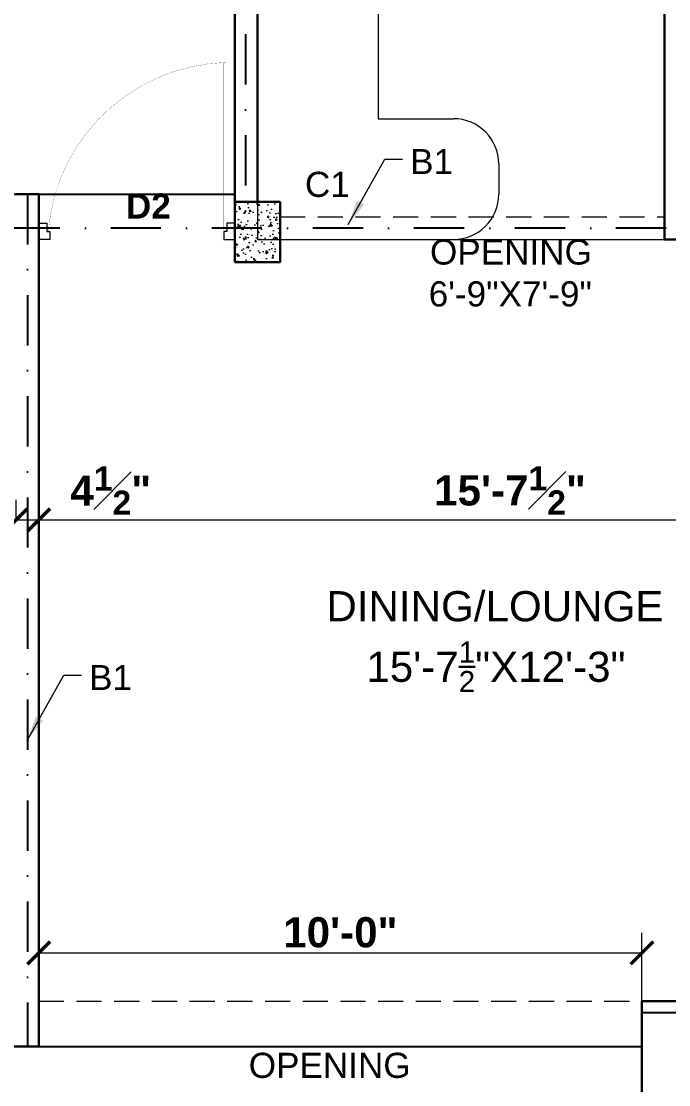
# Model space of a CAD drawing. Header units: feet. Extents: x 12125 to 16886, y -11859 to -10215.
# Drawn here: x 14354.4 to 14483.2, y -11284.6 to -11073.1 of the extents above; entities that cross this region are included whole.
import ezdxf

# ---------------------------------------------------------------- set-up
doc = ezdxf.new("R2010")
doc.units = ezdxf.units.FT
doc.header["$MEASUREMENT"] = 0
doc.header["$PDMODE"] = 2
doc.linetypes.add('DASHDOT', pattern=[1, 0.5, -0.25, 0, -0.25])
doc.linetypes.add('DASHED', pattern=[0.75, 0.5, -0.25])
doc.layers.get('0').update_dxf_attribs({"lineweight": 30})
for name, color, linetype, lineweight in [('BEAM', 3, 'Continuous', 15), ('BLK_1_FLR_2_KITCHEN', 7, 'Continuous', 0), ('DIM 01', 7, 'Continuous', 9), ('DOOR', 32, 'Continuous', 13), ('DOTTED', 15, 'DASHED', 18), ('HATCH', 9, 'Continuous', 20), ('JOINERY TEXT', 193, 'Continuous', 0), ('SANIT_FIXTURES', 13, 'Continuous', 15), ('TEXT', 7, 'Continuous', 30), ('WALL', 10, 'Continuous', 30)]:
    doc.layers.add(name, color=color, linetype=linetype, lineweight=lineweight)
doc.layers.add('BLK_1_FLR_2_REGULAR_ROOM_1', color=1, linetype='Continuous', plot=False)
doc.layers.add('BLK_1_FLR_2_REGULAR_ROOM_3', color=1, linetype='Continuous', plot=False)
doc.styles.add('AR. TEXT 01', font='arialbd.ttf')
doc.styles.add('p.h tex', font='techb___.ttf')
doc.styles.get("Standard").update_dxf_attribs({"font": 'ARIALN.TTF'})
doc.styles.add('TEX02', font='GARA.TTF')
doc.dimstyles.new('DIM 50', dxfattribs={"dimtxt": 6, "dimasz": 3, "dimexe": 6, "dimexo": 4, "dimgap": 0.3125, "dimtad": 1, "dimzin": 3, "dimdsep": 46, "dimlunit": 4, "dimtxsty": 'AR. TEXT 01', "dimblk": 'DOT', "dimcen": 0.09, "dimclrd": 256, "dimclre": 256, "dimclrt": 256, "dimazin": 0, "dimtfac": 0.8, "dimtofl": 0, "dimtmove": 1, "dimatfit": 3, "dimfxl": 6, "dimfxlon": 1, "dimfrac": 1, "dimtolj": 1, "dimtzin": 0, "dimlwd": -1, "dimlwe": -1, "dimarcsym": 1})

# ---------------------------------------------------------------- blocks, each defined once
blk = doc.blocks.new('D4')
for points in [[(-100, 1151), (-48.4, 1151), (-48.4, 1133.3), (0, 1133.3), (0, 1200), (-100, 1200), (-100, 1151)], [(-100, 49), (-48.4, 49), (-48.4, 66.7), (0, 66.7), (0, 0), (-100, 0), (-100, 49)]]:
    blk.add_lwpolyline(points)
at = {"const_width": 1.12}
blk.add_lwpolyline([(-48.4, 1142.1, 0.383411), (-1083.4, 51.8, 0.414214)], format="xyb", dxfattribs=at)
blk.add_lwpolyline([(-1083.4, 51.8), (-58.1, 51.8), (-58.1, 67.5), (-1083.4, 67.5)], dxfattribs=at)
blk = doc.blocks.new('_ArchTick')
at = {"color": 0, "linetype": 'ByBlock', "const_width": 0.15}
blk.add_lwpolyline([(-0.5, -0.5), (0.5, 0.5)], dxfattribs=at)
blk = doc.blocks.new('*D106')
at = {"layer": 'Defpoints', "color": 0, "transparency": 16777216}
for p in [(14545.4, -11164.73), (14545.4, -11172.23), (14357.9, -11177.23)]:
    blk.add_point(p, dxfattribs=at)
at = {"layer": 'DIM 01', "transparency": 16777216}
for p, q in [((14357.9, -11173.23), (14357.9, -11168.23)), ((14545.4, -11168.73), (14545.4, -11176.23)), ((14357.9, -11172.23), (14545.4, -11172.23))]:
    blk.add_line(p, q, dxfattribs=at)
at = {"layer": 'DIM 01', "transparency": 16777216, "xscale": 4.5, "yscale": 4.5, "zscale": 4.5, "rotation": 180}
blk.add_blockref('_ArchTick', (14357.9, -11172.23), dxfattribs=at)
at = {"layer": 'DIM 01', "transparency": 16777216, "xscale": 4.5, "yscale": 4.5, "zscale": 4.5}
blk.add_blockref('_ArchTick', (14545.4, -11172.23), dxfattribs=at)
at = {"layer": 'DIM 01', "transparency": 16777216, "insert": (14451.65, -11166.37), "char_height": 6, "attachment_point": 5, "style": 'AR. TEXT 01'}
blk.add_mtext('\\A1;15\'-7{\\H0.800000x;\\S1#2;}"', dxfattribs=at)
blk = doc.blocks.new('*D123')
at = {"layer": 'Defpoints', "color": 0, "transparency": 16777216}
for p in [(14317.4, -11173.64), (14353.4, -11172.23), (14353.4, -11176.46)]:
    blk.add_point(p, dxfattribs=at)
at = {"layer": 'DIM 01', "transparency": 16777216}
for p, q in [((14317.4, -11169.64), (14317.4, -11168.23)), ((14353.4, -11172.46), (14353.4, -11168.23)), ((14317.4, -11172.23), (14353.4, -11172.23))]:
    blk.add_line(p, q, dxfattribs=at)
at = {"layer": 'DIM 01', "transparency": 16777216, "xscale": 4.5, "yscale": 4.5, "zscale": 4.5, "rotation": 180}
blk.add_blockref('_ArchTick', (14317.4, -11172.23), dxfattribs=at)
at = {"layer": 'DIM 01', "transparency": 16777216, "xscale": 4.5, "yscale": 4.5, "zscale": 4.5}
blk.add_blockref('_ArchTick', (14353.4, -11172.23), dxfattribs=at)
at = {"layer": 'DIM 01', "transparency": 16777216, "insert": (14342.75, -11168.17), "char_height": 6, "attachment_point": 5, "style": 'AR. TEXT 01'}
blk.add_mtext('\\A1;3\'-0"', dxfattribs=at)
blk = doc.blocks.new('*D124')
at = {"layer": 'Defpoints', "color": 0, "transparency": 16777216}
for p in [(14357.9, -11172.23), (14353.4, -11176.46), (14357.9, -11176.46)]:
    blk.add_point(p, dxfattribs=at)
at = {"layer": 'DIM 01', "transparency": 16777216}
for p, q in [((14353.4, -11172.46), (14353.4, -11168.23)), ((14357.9, -11172.46), (14357.9, -11168.23)), ((14353.4, -11172.23), (14357.9, -11172.23)), ((14357.9, -11172.23), (14380.87, -11172.23))]:
    blk.add_line(p, q, dxfattribs=at)
at = {"layer": 'DIM 01', "transparency": 16777216, "xscale": 4.5, "yscale": 4.5, "zscale": 4.5, "rotation": 180}
blk.add_blockref('_ArchTick', (14353.4, -11172.23), dxfattribs=at)
at = {"layer": 'DIM 01', "transparency": 16777216, "xscale": 4.5, "yscale": 4.5, "zscale": 4.5}
blk.add_blockref('_ArchTick', (14357.9, -11172.23), dxfattribs=at)
at = {"layer": 'DIM 01', "transparency": 16777216, "insert": (14372.21, -11166.42), "char_height": 6, "attachment_point": 5, "style": 'AR. TEXT 01'}
blk.add_mtext('\\A1;4{\\H0.800000x;\\S1#2;}"', dxfattribs=at)
blk = doc.blocks.new('_Dot')
at = {"color": 0, "linetype": 'ByBlock', "lineweight": -2}
blk.add_line((-0.5, 0), (-1, 0), dxfattribs=at)
at = {"color": 0, "linetype": 'ByBlock', "const_width": 0.5}
blk.add_lwpolyline([(-0.25, 0, 1), (0.25, 0, 1)], format="xyb", close=True, dxfattribs=at)
blk = doc.blocks.new('erfr')
at = {"layer": 'HATCH', "ltscale": 5}
h = blk.add_hatch(dxfattribs=at)
h.set_pattern_fill('AR-CONC', color=256, scale=0.5)
h.set_pattern_definition([(50, (-129.5326, 557.8983), (3.58630091, -0.313760675), [0.375, -4.125]), (355, (-129.5326, 557.8983), (-0.69375667, 3.76096067), [0.3, -3.3]), (100.4514445, (-129.2338, 557.872), (2.89254423, 3.44719995), [0.31870096, -3.50571056]), (46.1842, (-129.5326, 558.8983), (5.33620665, -0.8275964), [0.5625, -6.1875]), (96.6356355, (-129.088, 558.8293), (4.67330973, 4.870593), [0.4780517, -5.2585688]), (351.184164, (-129.5326, 558.8983), (4.67330973, 4.870593), [0.45, -4.95]), (21, (-129.0326, 558.6483), (2.98453526, -2.01309445), [0.375, -4.125]), (326, (-129.0326, 558.6483), (1.21657666, 3.62575023), [0.3, -3.3]), (71.4514447, (-128.784, 558.4806), (4.20111188, 1.61265576), [0.31870095, -3.50571056]), (37.5, (-129.5326, 557.8983), (0.060799277, 1.664469269), [0, -3.26, 0, -3.35, 0, -3.3125]), (7.5, (-129.5326, 557.8983), (1.315347687, 1.97205856), [0, -1.91, 0, -3.185, 0, -1.2625]), (327.5, (-130.6476, 557.8983), (2.669112181, -0.112774359), [0, -1.25, 0, -3.9, 0, -5.175]), (317.5, (-131.1476, 557.8983), (2.915930847, 0.50052491), [0, -1.625, 0, -2.59, 0, -3.675])])
h.paths.add_polyline_path([(74703.77, -75000.12), (74715.77, -75000.12), (74715.77, -74991.12), (74703.77, -74991.12)])
at = {"layer": 'WALL', "color": 6, "ltscale": 5}
blk.add_lwpolyline([(74703.77, -74991.12), (74715.77, -74991.12), (74715.77, -75000.12), (74703.77, -75000.12)], close=True, dxfattribs=at)
blk = doc.blocks.new('*D343')
at = {"layer": 'Defpoints', "color": 0, "transparency": 16777216}
for p in [(14477.9, -11258.36), (14357.9, -11276.95), (14477.9, -11276.95)]:
    blk.add_point(p, dxfattribs=at)
at = {"layer": 'DIM 01', "transparency": 16777216}
for p, q in [((14357.9, -11270.36), (14357.9, -11254.36)), ((14477.9, -11270.36), (14477.9, -11254.36)), ((14357.9, -11258.36), (14477.9, -11258.36))]:
    blk.add_line(p, q, dxfattribs=at)
at = {"layer": 'DIM 01', "transparency": 16777216, "xscale": 4.5, "yscale": 4.5, "zscale": 4.5, "rotation": 180}
blk.add_blockref('_ArchTick', (14357.9, -11258.36), dxfattribs=at)
at = {"layer": 'DIM 01', "transparency": 16777216, "xscale": 4.5, "yscale": 4.5, "zscale": 4.5}
blk.add_blockref('_ArchTick', (14477.9, -11258.36), dxfattribs=at)
at = {"layer": 'DIM 01', "transparency": 16777216, "insert": (14417.9, -11254.3), "char_height": 6, "attachment_point": 5, "style": 'AR. TEXT 01'}
blk.add_mtext('\\A1;10\'-0"', dxfattribs=at)

msp = doc.modelspace()

# ---------------------------------------------------------------- linework, layer by layer
at = {"layer": 'BEAM', "linetype": 'DASHDOT', "lineweight": 25, "ltscale": 20}
for p, q in [((14399.039, -10934.953), (14399.039, -11116.453)), ((14355.652, -11107.453), (14355.652, -11276.953)), ((14623.402, -11114.203), (14272.402, -11114.203)), ((14477.902, -11270.203), (14554.402, -11270.203))]:
    msp.add_line(p, q, dxfattribs=at)
at = {"layer": 'BLK_1_FLR_2_KITCHEN', "color": 1}
msp.add_lwpolyline([(14482.402, -10943.953), (14401.402, -10943.953), (14401.402, -11116.453), (14482.402, -11116.453)], close=True, dxfattribs=at)
at = {"layer": 'BLK_1_FLR_2_REGULAR_ROOM_1', "color": 1}
msp.add_lwpolyline([(14276.902, -11107.453), (14396.902, -11107.453), (14396.902, -10943.953), (14276.902, -10943.953)], close=True, dxfattribs=at)
at = {"layer": 'BLK_1_FLR_2_REGULAR_ROOM_3', "color": 1}
msp.add_lwpolyline([(14276.902, -11276.953), (14477.902, -11276.953), (14477.902, -11429.453), (14276.902, -11429.453)], close=True, dxfattribs=at)
at = {"layer": 'DOTTED', "ltscale": 10}
for p, q in [((14405.902, -11111.953), (14482.402, -11111.953)), ((14405.902, -11116.453), (14482.402, -11116.453)), ((14357.902, -11267.953), (14477.902, -11267.953)), ((14357.902, -11276.953), (14477.902, -11276.953))]:
    msp.add_line(p, q, dxfattribs=at)
at = {"layer": 'SANIT_FIXTURES'}
for p, q in [((14425.402, -10943.953), (14425.402, -11092.453)), ((14425.402, -11092.453), (14440.402, -11092.453)), ((14449.402, -11101.453), (14449.402, -11107.453)), ((14405.902, -11116.453), (14440.402, -11116.453))]:
    msp.add_line(p, q, dxfattribs=at)
for centre, start, end in [((14440.402, -11101.453), 0, 90), ((14440.402, -11107.453), 270, 0)]:
    msp.add_arc(centre, 9, start, end, dxfattribs=at)
at = {"layer": 'WALL', "ltscale": 10}
for p, q in [((14396.902, -10934.953), (14396.902, -11116.453)), ((14482.402, -10934.953), (14482.402, -11116.453)), ((14401.402, -10943.953), (14401.402, -11108.953)), ((14357.902, -11107.453), (14357.902, -11276.953))]:
    msp.add_line(p, q, dxfattribs=at)
at = {"layer": 'WALL', "ltscale": 5}
for p, q in [((14357.902, -11107.453), (14353.402, -11107.453)), ((14482.402, -11116.453), (14486.902, -11116.453)), ((14477.902, -11363.953), (14477.902, -11267.953)), ((14477.902, -11267.953), (14545.402, -11267.953)), ((14357.902, -11276.953), (14276.902, -11276.953))]:
    msp.add_line(p, q, dxfattribs=at)

# ---------------------------------------------------------------- block references
at = {"layer": 'DOOR', "xscale": -0.03250000000001, "yscale": 0.03250000000001, "zscale": 0.03250000000001, "rotation": 89.99999999966646}
msp.add_blockref('D4', (14396.902, -11116.453), dxfattribs=at)
at = {"layer": 'WALL', "rotation": 270}
msp.add_blockref('erfr', (89397.022, 63594.819), dxfattribs=at)

# ---------------------------------------------------------------- texts
at = {"layer": 'BEAM', "linetype": 'DASHDOT', "lineweight": 25, "ltscale": 20, "char_height": 5, "width": 14.41479, "attachment_point": 1, "style": 'p.h tex'}
for insert in [(14431.772, -11098.471), (14367.892, -11201.09)]:
    msp.add_mtext('\\A1;{\\fArial|b0|i0|c0|p34;\\H1.0003x;B1}', dxfattribs=dict(at, insert=insert))
at = {"layer": 'JOINERY TEXT', "color": 6, "insert": (14410.845, -11103.005), "char_height": 5, "width": 9.8234, "attachment_point": 1}
msp.add_mtext('{\\fArial|b0|i0|c0|p34;C1}', dxfattribs=at)
at = {"layer": 'JOINERY TEXT', "insert": (14375.233, -11107.312), "char_height": 5, "width": 9.8234, "attachment_point": 1}
msp.add_mtext('{\\fArial|b1|i0|c0|p34;D2}', dxfattribs=at)
at = {"layer": 'TEXT', "char_height": 6, "style": 'TEX02'}
for s, insert, width, attachment_point in [('\\A1;{\\fArial|b0|i0|c0|p34;\\H0.8333x;OPENING\\P6\'-9"X7\'-9"}', (14467.938, -11116.453), 32.53323, 3), ('\\A1;\\pi37.76802;{\\fArial|b0|i0|c0|p34;DINING/LOUNGE\\P\\pi45.72581;15\'-7\\H0.7x;\\S1/2;\\H1.42857x;"X12\'-3"}', (14377.344, -11186.409), 141.5033, 1), ('\\A1;{\\fArial|b0|i0|c0|p34;\\H0.8333x;OPENING\\P10\'-0"X7\'-9"}', (14431.873, -11278.223), 32.53323, 3)]:
    msp.add_mtext(s, dxfattribs=dict(at, insert=insert, width=width, attachment_point=attachment_point))

# ---------------------------------------------------------------- dimensions: what is measured, and where the dimension line sits
at = {"layer": 'DIM 01'}
for base, p1, p2, picture, middle in [((14357.902, -11172.233), (14353.402, -11176.461), (14357.902, -11176.461), '*D124', (14372.211, -11172.233)), ((14353.402, -11172.233), (14317.402, -11173.645), (14353.402, -11176.461), '*D123', (14342.753, -11172.233))]:
    dim = msp.add_linear_dim(base=base, p1=p1, p2=p2, dimstyle='DIM 50', override={"dimtxt": 6, "dimasz": 4.5, "dimexe": 4, "dimgap": 1, "dimblk1": 'ArchTick', "dimblk2": 'ArchTick', "dimsah": 1, "dimfxl": 12}, dxfattribs=at)
    dim.commit()
    dim.dimension.update_dxf_attribs({"geometry": picture, "text_midpoint": middle, "dimtype": 160})
for base, p1, p2, picture, middle in [((14545.402, -11172.233), (14357.902, -11177.233), (14545.402, -11164.733), '*D106', (14451.652, -11166.368)), ((14477.902, -11258.362), (14357.902, -11276.953), (14477.902, -11276.953), '*D343', (14417.902, -11254.302))]:
    dim = msp.add_linear_dim(base=base, p1=p1, p2=p2, dimstyle='DIM 50', override={"dimtxt": 6, "dimasz": 4.5, "dimexe": 4, "dimgap": 1, "dimblk1": 'ArchTick', "dimblk2": 'ArchTick', "dimsah": 1, "dimfxl": 12}, dxfattribs=at)
    dim.commit()
    dim.dimension.update_dxf_attribs({"geometry": picture, "text_midpoint": middle})

# ---------------------------------------------------------------- leaders
at = {"layer": 'BEAM'}
for points in [[(14419.467, -11113.471), (14426.772, -11100.471), (14430.272, -11100.471)], [(14355.587, -11216.09), (14362.892, -11203.09), (14366.392, -11203.09)]]:
    msp.add_leader(points, dimstyle='DIM 50', override={"dimasz": 5, "dimfxl": 1, "dimfxlon": 0, "dimarcsym": 0}, dxfattribs=at)

doc.saveas('drawing.dxf')
